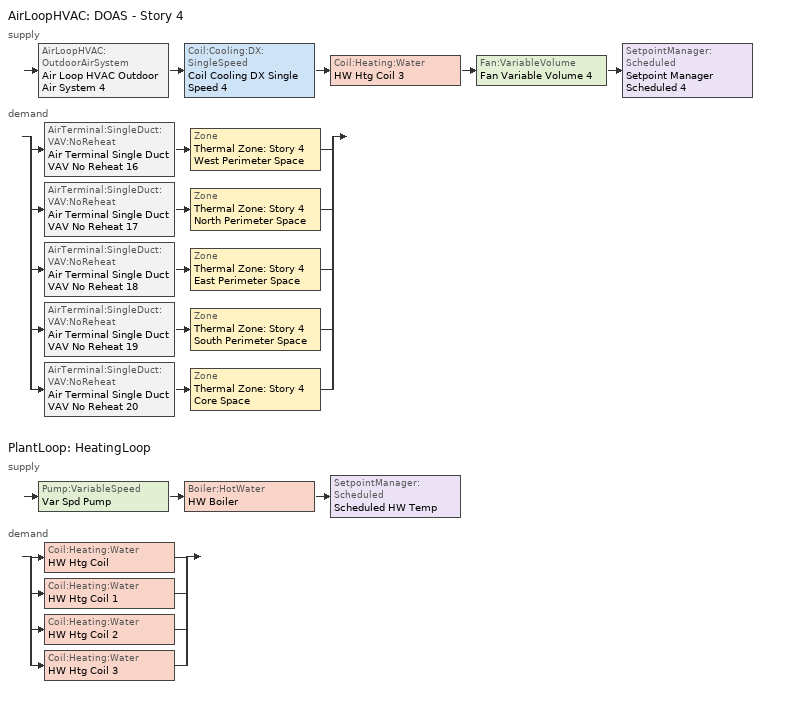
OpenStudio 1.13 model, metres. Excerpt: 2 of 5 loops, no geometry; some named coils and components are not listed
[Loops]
AirLoopHVAC 'DOAS - Story 4'
 supply: AirLoopHVAC:OutdoorAirSystem 'Air Loop HVAC Outdoor Air System 4' > Coil:Cooling:DX:SingleSpeed 'Coil Cooling DX Single Speed 4' > Coil:Heating:Water 'HW Htg Coil 3' > Fan:VariableVolume 'Fan Variable Volume 4' > SetpointManager:Scheduled 'Setpoint Manager Scheduled 4'
 demand: split
  | AirTerminal:SingleDuct:VAV:NoReheat 'Air Terminal Single Duct VAV No Reheat 16' > Zone 'Thermal Zone: Story 4 West Perimeter Space'
  | AirTerminal:SingleDuct:VAV:NoReheat 'Air Terminal Single Duct VAV No Reheat 17' > Zone 'Thermal Zone: Story 4 North Perimeter Space'
  | AirTerminal:SingleDuct:VAV:NoReheat 'Air Terminal Single Duct VAV No Reheat 18' > Zone 'Thermal Zone: Story 4 East Perimeter Space'
  | AirTerminal:SingleDuct:VAV:NoReheat 'Air Terminal Single Duct VAV No Reheat 19' > Zone 'Thermal Zone: Story 4 South Perimeter Space'
  | AirTerminal:SingleDuct:VAV:NoReheat 'Air Terminal Single Duct VAV No Reheat 20' > Zone 'Thermal Zone: Story 4 Core Space'
PlantLoop 'HeatingLoop'
 supply: Pump:VariableSpeed 'Var Spd Pump' > Boiler:HotWater 'HW Boiler' > SetpointManager:Scheduled 'Scheduled HW Temp'
 demand: split
  | Coil:Heating:Water 'HW Htg Coil'
  | Coil:Heating:Water 'HW Htg Coil 1'
  | Coil:Heating:Water 'HW Htg Coil 2'
  | Coil:Heating:Water 'HW Htg Coil 3'
[Sizing:Zone] Zone Cooling Design Supply Air Temperature Input Method=SupplyAirTemperature; Zone Cooling Design Supply Air Temperature {C}=14; Zone Cooling Design Supply Air Temperature Difference {deltaC}=11.11; Zone Heating Design Supply Air Temperature Input Method=SupplyAirTemperature; Zone Heating Design Supply Air Temperature {C}=40; Zone Heating Design Supply Air Temperature Difference {deltaC}=11.11; Zone Cooling Design Supply Air Humidity Ratio {kg-H2O/kg-air}=0.0085; Zone Heating Design Supply Air Humidity Ratio {kg-H2O/kg-air}=0.008; Cooling Design Air Flow Method=DesignDay; Heating Design Air Flow Method=DesignDay; Account for Dedicated Outdoor Air System=No; Dedicated Outdoor Air System Control Strategy=NeutralSupplyAir; Dedicated Outdoor Air Low Setpoint Temperature for Design {C}=autosize; Dedicated Outdoor Air High Setpoint Temperature for Design {C}=autosize
Thermal Zone: Story 4 West Perimeter Space; Thermal Zone: Story 4 North Perimeter Space; Thermal Zone: Story 4 South Perimeter Space; Thermal Zone: Story 4 Core Space; Thermal Zone: Story 4 East Perimeter Space
[Zone equipment]
Thermal Zone: Story 4 West Perimeter Space: Air Terminal Single Duct VAV No Reheat 16, Zone HVAC Terminal Unit Variable Refrigerant Flow 16
Thermal Zone: Story 4 North Perimeter Space: Air Terminal Single Duct VAV No Reheat 17, Zone HVAC Terminal Unit Variable Refrigerant Flow 17
Thermal Zone: Story 4 South Perimeter Space: Air Terminal Single Duct VAV No Reheat 19, Zone HVAC Terminal Unit Variable Refrigerant Flow 19
Thermal Zone: Story 4 Core Space: Air Terminal Single Duct VAV No Reheat 20, Zone HVAC Terminal Unit Variable Refrigerant Flow 20
Thermal Zone: Story 4 East Perimeter Space: Air Terminal Single Duct VAV No Reheat 18, Zone HVAC Terminal Unit Variable Refrigerant Flow 18
[AirLoopHVAC]
DOAS - Story 4: Availability Schedule=New Office Ventilation Schedule; Design Supply Air Flow Rate {m3/s}=AutoSize
[Sizing:System]
DOAS - Story 4: Type of Load to Size On=VentilationRequirement; Design Outdoor Air Flow Rate {m3/s}=Autosize; Minimum System Air Flow Ratio=0.3; Preheat Design Temperature {C}=7; Preheat Design Humidity Ratio {kg-H2O/kg-Air}=0.008; Precool Design Temperature {C}=12.8; Precool Design Humidity Ratio {kg-H2O/kg-Air}=0.008; Central Cooling Design Supply Air Temperature {C}=12.8; Central Heating Design Supply Air Temperature {C}=40; Sizing Option=NonCoincident; 100% Outdoor Air in Cooling=Yes; 100% Outdoor Air in Heating=Yes; Central Cooling Design Supply Air Humidity Ratio {kg-H2O/kg-Air}=0.0085; Central Heating Design Supply Air Humidity Ratio {kg-H2O/kg-Air}=0.008; Cooling Design Air Flow Method=DesignDay; Cooling Design Air Flow Rate {m3/s}=0; Heating Design Air Flow Method=DesignDay; Heating Design Air Flow Rate {m3/s}=0; System Outdoor Air Method=VentilationRateProcedure; Zone Maximum Outdoor Air Fraction=1; Cooling Supply Air Flow Rate Per Floor Area {m3/s-m2}=0.00996765; Cooling Fraction of Autosized Cooling Supply Air Flow Rate=1; Cooling Supply Air Flow Rate Per Unit Cooling Capacity {m3/s-W}=3.94755e-05; Heating Supply Air Flow Rate Per Floor Area {m3/s-m2}=0.00996765; Heating Fraction of Autosized Heating Supply Air Flow Rate=1; Heating Fraction of Autosized Cooling Supply Air Flow Rate=1; Heating Supply Air Flow Rate Per Unit Heating Capacity {m3/s-W}=3.15882e-05; Cooling Design Capacity Method=CoolingDesignCapacity; Cooling Design Capacity {W}=autosize; Cooling Design Capacity Per Floor Area {W/m2}=234.7; Fraction of Autosized Cooling Design Capacity=1; Heating Design Capacity Method=HeatingDesignCapacity; Heating Design Capacity {W}=autosize; Heating Design Capacity Per Floor Area {W/m2}=157; Fraction of Autosized Heating Design Capacity=1; Central Cooling Capacity Control Method=OnOff
[Fan:VariableVolume]
Fan Variable Volume 4: Availability Schedule=Always On Discrete; Fan Efficiency=0.69; Pressure Rise {Pa}=1125; Maximum Flow Rate {m3/s}=Autosize; Fan Power Minimum Flow Rate Input Method=FixedFlowRate; Fan Power Minimum Flow Fraction=0.6; Fan Power Minimum Air Flow Rate {m3/s}=0; Motor Efficiency=0.9; Motor In Airstream Fraction=1; Fan Power Coefficient 1=0.0407599; Fan Power Coefficient 2=0.088045; Fan Power Coefficient 3=-0.0729261; Fan Power Coefficient 4=0.94374; Fan Power Coefficient 5=0
[Coil:Cooling:DX:SingleSpeed]
Coil Cooling DX Single Speed 4: Availability Schedule=Always On Discrete; Rated Total Cooling Capacity {W}=autosize; Rated Sensible Heat Ratio=autosize; Rated COP {W/W}=2.93083; Rated Air Flow Rate {m3/s}=autosize; Rated Evaporator Fan Power Per Volume Flow Rate {W/(m3/s)}=773.3; Total Cooling Capacity Function of Temperature Curve=Curve Biquadratic 7; Total Cooling Capacity Function of Flow Fraction Curve=Curve Quadratic 10; Energy Input Ratio Function of Temperature Curve=Curve Biquadratic 8; Energy Input Ratio Function of Flow Fraction Curve=Curve Quadratic 11; Part Load Fraction Correlation Curve=Curve Quadratic 12; Condenser Type=AirCooled; Evaporative Condenser Effectiveness=0; Evaporative Condenser Air Flow Rate {m3/s}=Autosize; Evaporative Condenser Pump Rated Power Consumption {W}=Autosize; Crankcase Heater Capacity {W}=0; Maximum Outdoor Dry-Bulb Temperature for Crankcase Heater Operation {C}=0; Basin Heater Capacity {W/K}=0; Basin Heater Setpoint Temperature {C}=10
[Controller:OutdoorAir]
Controller Outdoor Air 4: Minimum Outdoor Air Flow Rate {m3/s}=autosize; Maximum Outdoor Air Flow Rate {m3/s}=autosize; Economizer Control Type=NoEconomizer; Economizer Control Action Type=ModulateFlow; Economizer Maximum Limit Dry-Bulb Temperature {C}=28; Economizer Maximum Limit Enthalpy {J/kg}=64000; Economizer Minimum Limit Dry-Bulb Temperature {C}=-100; Lockout Type=NoLockout; Minimum Limit Type=FixedMinimum; Minimum Fraction of Outdoor Air Schedule=Always On Discrete; Maximum Fraction of Outdoor Air Schedule=Always On Discrete; Controller Mechanical Ventilation=Controller Mechanical Ventilation 4; High Humidity Control=No; Heat Recovery Bypass Control Type=BypassWhenOAFlowGreaterThanMinimum
[Controller:MechanicalVentilation]
Controller Mechanical Ventilation 4: Availability Schedule=Always On Discrete; Demand Controlled Ventilation=Yes; System Outdoor Air Method=ZoneSum
[AirLoopHVAC:OutdoorAirSystem]
Air Loop HVAC Outdoor Air System 4: Controller=Controller Outdoor Air 4
[SetpointManager:Scheduled] Control Variable=Temperature
Name | Schedule
Setpoint Manager Scheduled 4 | DOAS Temperature Setpoint Schedule
Scheduled HW Temp | Hot Water Temperature
[AirTerminal:SingleDuct:VAV:NoReheat] Availability Schedule=Always On Discrete; Maximum Air Flow Rate {m3/s}=autosize; Zone Minimum Air Flow Input Method=Constant; Constant Minimum Air Flow Fraction=0.3; Control For Outdoor Air=No
Air Terminal Single Duct VAV No Reheat 16; Air Terminal Single Duct VAV No Reheat 17; Air Terminal Single Duct VAV No Reheat 18; Air Terminal Single Duct VAV No Reheat 19; Air Terminal Single Duct VAV No Reheat 20
[AirConditioner:VariableRefrigerantFlow]
VRF Heat Pump - Story 4: Availability Schedule=Always On Discrete; Rated Total Cooling Capacity {W}=autosize; Rated Cooling COP {W/W}=4; Minimum Outdoor Temperature in Cooling Mode {C}=-5; Maximum Outdoor Temperature in Cooling Mode {C}=43; Cooling Capacity Ratio Modifier Function of Low Temperature Curve=Air Conditioner Variable Refrigerant Flow 1 VRFCoolCapFT 3; Cooling Capacity Ratio Boundary Curve=Air Conditioner Variable Refrigerant Flow 1 VRFCoolCapFTBoundary 7; Cooling Capacity Ratio Modifier Function of High Temperature Curve=Air Conditioner Variable Refrigerant Flow 1 VRFCoolCapFTHi 7; Cooling Energy Input Ratio Modifier Function of Low Temperature Curve=Air Conditioner Variable Refrigerant Flow 1 VRFCoolEIRFT 3; Cooling Energy Input Ratio Boundary Curve=Air Conditioner Variable Refrigerant Flow 1 VRFCoolEIRFTBoundary 7; Cooling Energy Input Ratio Modifier Function of High Temperature Curve=Air Conditioner Variable Refrigerant Flow 1 VRFCoolEIRFTHi 7; Cooling Energy Input Ratio Modifier Function of Low Part-Load Ratio Curve=Air Conditioner Variable Refrigerant Flow 1 CoolingEIRLowPLR 3; Cooling Energy Input Ratio Modifier Function of High Part-Load Ratio Curve=Air Conditioner Variable Refrigerant Flow 1 CoolingEIRHiPLR 7; Cooling Combination Ratio Correction Factor Curve=Air Conditioner Variable Refrigerant Flow 1 CoolingCombRatio 3; Cooling Part-Load Fraction Correlation Curve=Air Conditioner Variable Refrigerant Flow 1 VRFCPLFFPLR 11; Rated Total Heating Capacity {W}=autosize; Rated Total Heating Capacity Sizing Ratio {W/W}=1; Rated Heating COP {W/W}=4; Minimum Outdoor Temperature in Heating Mode {C}=-20; Maximum Outdoor Temperature in Heating Mode {C}=30; Heating Capacity Ratio Modifier Function of Low Temperature Curve=Air Conditioner Variable Refrigerant Flow 1 VRFHeatCapFT 3; Heating Capacity Ratio Boundary Curve=Air Conditioner Variable Refrigerant Flow 1 VRFHeatCapFTBoundary 7; Heating Capacity Ratio Modifier Function of High Temperature Curve=Air Conditioner Variable Refrigerant Flow 1 VRFHeatCapFTHi 7; Heating Energy Input Ratio Modifier Function of Low Temperature Curve=Air Conditioner Variable Refrigerant Flow 1 VRFHeatEIRFT 3; Heating Energy Input Ratio Boundary Curve=Air Conditioner Variable Refrigerant Flow 1 VRFHeatEIRFTBoundary 7; Heating Energy Input Ratio Modifier Function of High Temperature Curve=Air Conditioner Variable Refrigerant Flow 1 VRFHeatEIRFTHi 7; Heating Performance Curve Outdoor Temperature Type=WetBulbTemperature; Heating Energy Input Ratio Modifier Function of Low Part-Load Ratio Curve=Air Conditioner Variable Refrigerant Flow 1 HeatingEIRLowPLR 3; Heating Energy Input Ratio Modifier Function of High Part-Load Ratio Curve=Air Conditioner Variable Refrigerant Flow 1 HeatingEIRHiPLR 7; Heating Combination Ratio Correction Factor Curve=Air Conditioner Variable Refrigerant Flow 1 HeatingCombRatio 3; Heating Part-Load Fraction Correlation Curve=Air Conditioner Variable Refrigerant Flow 1 VRFCPLFFPLR 11; Minimum Heat Pump Part-Load Ratio=0.25; Zone Name for Master Thermostat Location=Thermal Zone: Story 4 North Perimeter Space; Master Thermostat Priority Control Type=LoadPriority; Heat Pump Waste Heat Recovery=Yes; Equivalent Piping Length used for Piping Correction Factor in Cooling Mode {m}=30.48; Vertical Height used for Piping Correction Factor {m}=10.668; Piping Correction Factor for Length in Cooling Mode Curve=Air Conditioner Variable Refrigerant Flow 1 CoolingLengthCorrectionFactor 7; Piping Correction Factor for Height in Cooling Mode Coefficient=-0.000386; Equivalent Piping Length used for Piping Correction Factor in Heating Mode {m}=30.48; Piping Correction Factor for Height in Heating Mode Coefficient=0; Crankcase Heater Power per Compressor {W}=15; Number of Compressors=3; Ratio of Compressor Size to Total Compressor Capacity=0.33; Maximum Outdoor Dry-bulb Temperature for Crankcase Heater {C}=7; Defrost Strategy=Resistive; Defrost Control=Timed; Defrost Time Period Fraction=0.058333; Resistive Defrost Heater Capacity {W}=1e-007; Maximum Outdoor Dry-bulb Temperature for Defrost Operation {C}=7; Water Condenser Volume Flow Rate {m3/s}=autosize; Evaporative Condenser Effectiveness=0.9; Evaporative Condenser Air Flow Rate {m3/s}=autosize; Evaporative Condenser Pump Rated Power Consumption {W}=autosize; Basin Heater Capacity {W/K}=0; Basin Heater Setpoint Temperature {C}=2; Fuel Type=Electricity; Minimum Outdoor Temperature in Heat Recovery Mode {C}=0; Maximum Outdoor Temperature in Heat Recovery Mode {C}=20; Initial Heat Recovery Cooling Capacity Fraction=0.5; Heat Recovery Cooling Capacity Time Constant {hr}=0.083; Initial Heat Recovery Cooling Energy Fraction=1; Heat Recovery Cooling Energy Time Constant {hr}=0; Initial Heat Recovery Heating Capacity Fraction=0.5; Heat Recovery Heating Capacity Time Constant {hr}=0.083; Initial Heat Recovery Heating Energy Fraction=0.5; Heat Recovery Heating Energy Time Constant {hr}=0
[ZoneHVAC:TerminalUnit:VariableRefrigerantFlow] Terminal Unit Availability schedule=Always On Discrete; Supply Air Flow Rate During Cooling Operation {m3/s}=autosize; Supply Air Flow Rate When No Cooling is Needed {m3/s}=autosize; Supply Air Flow Rate During Heating Operation {m3/s}=autosize; Supply Air Flow Rate When No Heating is Needed {m3/s}=autosize; Outdoor Air Flow Rate During Cooling Operation {m3/s}=0; Outdoor Air Flow Rate During Heating Operation {m3/s}=0; Outdoor Air Flow Rate When No Cooling or Heating is Needed {m3/s}=0; Supply Air Fan Operating Mode Schedule=Always On Discrete; Zone Terminal Unit On Parasitic Electric Energy Use {W}=30; Zone Terminal Unit Off Parasitic Electric Energy Use {W}=20; Rated Total Heating Capacity Sizing Ratio {W/W}=1
Name | Supply Air Fan | Cooling Coil | Heating Coil
Zone HVAC Terminal Unit Variable Refrigerant Flow 16 | Zone HVAC Terminal Unit Variable Refrigerant Flow 16 Fan | Zone HVAC Terminal Unit Variable Refrigerant Flow 16 Cooling Coil | Zone HVAC Terminal Unit Variable Refrigerant Flow 16 Heating Coil
Zone HVAC Terminal Unit Variable Refrigerant Flow 17 | Zone HVAC Terminal Unit Variable Refrigerant Flow 17 Fan | Zone HVAC Terminal Unit Variable Refrigerant Flow 17 Cooling Coil | Zone HVAC Terminal Unit Variable Refrigerant Flow 17 Heating Coil
Zone HVAC Terminal Unit Variable Refrigerant Flow 18 | Zone HVAC Terminal Unit Variable Refrigerant Flow 18 Fan | Zone HVAC Terminal Unit Variable Refrigerant Flow 18 Cooling Coil | Zone HVAC Terminal Unit Variable Refrigerant Flow 18 Heating Coil
Zone HVAC Terminal Unit Variable Refrigerant Flow 19 | Zone HVAC Terminal Unit Variable Refrigerant Flow 19 Fan | Zone HVAC Terminal Unit Variable Refrigerant Flow 19 Cooling Coil | Zone HVAC Terminal Unit Variable Refrigerant Flow 19 Heating Coil
Zone HVAC Terminal Unit Variable Refrigerant Flow 20 | Zone HVAC Terminal Unit Variable Refrigerant Flow 20 Fan | Zone HVAC Terminal Unit Variable Refrigerant Flow 20 Cooling Coil | Zone HVAC Terminal Unit Variable Refrigerant Flow 20 Heating Coil
[Coil:Cooling:DX:VariableRefrigerantFlow] Availability Schedule=Always On Discrete; Rated Total Cooling Capacity {W}=autosize; Rated Sensible Heat Ratio=autosize; Rated Air Flow Rate {m3/s}=autosize
Name | Cooling Capacity Ratio Modifier Function of Temperature Curve | Cooling Capacity Modifier Curve Function of Flow Fraction
Zone HVAC Terminal Unit Variable Refrigerant Flow 16 Cooling Coil | VRFTUCoolCapFT 16 | VRFACCoolCapFFF 21
Zone HVAC Terminal Unit Variable Refrigerant Flow 17 Cooling Coil | VRFTUCoolCapFT 17 | VRFACCoolCapFFF 22
Zone HVAC Terminal Unit Variable Refrigerant Flow 18 Cooling Coil | VRFTUCoolCapFT 18 | VRFACCoolCapFFF 23
Zone HVAC Terminal Unit Variable Refrigerant Flow 19 Cooling Coil | VRFTUCoolCapFT 19 | VRFACCoolCapFFF 24
Zone HVAC Terminal Unit Variable Refrigerant Flow 20 Cooling Coil | VRFTUCoolCapFT 20 | VRFACCoolCapFFF 25
[Coil:Heating:DX:VariableRefrigerantFlow] Availability Schedule=Always On Discrete; Rated Total Heating Capacity {W}=autosize; Rated Air Flow Rate {m3/s}=autosize
Name | Heating Capacity Ratio Modifier Function of Temperature Curve | Heating Capacity Modifier Function of Flow Fraction Curve
Zone HVAC Terminal Unit Variable Refrigerant Flow 16 Heating Coil | Coil Heating DX Variable Refrigerant Flow 1 VRFTUHeatCAPFT 16 | Coil Heating DX Variable Refrigerant Flow 1 VRFACCoolCapFFF 21
Zone HVAC Terminal Unit Variable Refrigerant Flow 17 Heating Coil | Coil Heating DX Variable Refrigerant Flow 1 VRFTUHeatCAPFT 17 | Coil Heating DX Variable Refrigerant Flow 1 VRFACCoolCapFFF 22
Zone HVAC Terminal Unit Variable Refrigerant Flow 18 Heating Coil | Coil Heating DX Variable Refrigerant Flow 1 VRFTUHeatCAPFT 18 | Coil Heating DX Variable Refrigerant Flow 1 VRFACCoolCapFFF 23
Zone HVAC Terminal Unit Variable Refrigerant Flow 19 Heating Coil | Coil Heating DX Variable Refrigerant Flow 1 VRFTUHeatCAPFT 19 | Coil Heating DX Variable Refrigerant Flow 1 VRFACCoolCapFFF 24
Zone HVAC Terminal Unit Variable Refrigerant Flow 20 Heating Coil | Coil Heating DX Variable Refrigerant Flow 1 VRFTUHeatCAPFT 20 | Coil Heating DX Variable Refrigerant Flow 1 VRFACCoolCapFFF 25
[Fan:OnOff] Availability Schedule=Always On Discrete; Fan Efficiency=0.6; Pressure Rise {Pa}=300; Maximum Flow Rate {m3/s}=autosize; Motor Efficiency=0.8; Motor In Airstream Fraction=1
Name | Fan Power Ratio Function of Speed Ratio Curve | Fan Efficiency Ratio Function of Speed Ratio Curve
Zone HVAC Terminal Unit Variable Refrigerant Flow 16 Fan | Fan On Off Power Curve 39 | Fan On Off Efficiency Curve 26
Zone HVAC Terminal Unit Variable Refrigerant Flow 17 Fan | Fan On Off Power Curve 40 | Fan On Off Efficiency Curve 27
Zone HVAC Terminal Unit Variable Refrigerant Flow 18 Fan | Fan On Off Power Curve 41 | Fan On Off Efficiency Curve 28
Zone HVAC Terminal Unit Variable Refrigerant Flow 19 Fan | Fan On Off Power Curve 42 | Fan On Off Efficiency Curve 29
Zone HVAC Terminal Unit Variable Refrigerant Flow 20 Fan | Fan On Off Power Curve 43 | Fan On Off Efficiency Curve 30
[Coil:Heating:Water]
HW Htg Coil 3: Availability Schedule=Always On Discrete 1
[PlantLoop]
HeatingLoop: Fluid Type=Water; Plant Loop Volume {m3}=Autocalculate; Load Distribution Scheme=Optimal
[Sizing:Plant]
HeatingLoop: Loop Type=Heating; Design Loop Exit Temperature {C}=82; Loop Design Temperature Difference {deltaC}=11; Sizing Option=NonCoincident; Zone Timesteps in Averaging Window=1; Coincident Sizing Factor Mode=None
[Boiler:HotWater]
HW Boiler: Efficiency Curve Temperature Evaluation Variable=LeavingBoiler; Normalized Boiler Efficiency Curve=Boiler Efficiency; Water Outlet Upper Temperature Limit {C}=99; Boiler Flow Mode=NotModulated; Parasitic Electric Load {W}=0; Sizing Factor=1
[Controller:WaterCoil]
Controller Water Coil 4: Water Coil=HW Htg Coil 3; Action=Normal; Minimum Actuated Flow {m3/s}=0
[Schedule:Ruleset]
Name | Default Day Schedule | Summer Design Day Schedule | Winter Design Day Schedule
New Office Ventilation Schedule | New Office Ventilation Schedule Weekday | New Office Ventilation Schedule Summer Design Day | New Office Ventilation Schedule Winter Design Day
DOAS Temperature Setpoint Schedule | DOAS Temperature Setpoint Schedule All Days
Hot Water Temperature | Hot Water Temperature Default | Hot Water Temperature Summer Design Day | Hot Water Temperature Winter Design Day
[Schedule:Day]
New Office Ventilation Schedule Weekday: 7, 0, 0, 22, 0, 1, 24, 0, 0
New Office Ventilation Schedule Winter Design Day; New Office Ventilation Schedule Summer Design Day: 24, 0, 1
New Office Ventilation Schedule Saturday: 7, 0, 0, 18, 0, 1, 24, 0, 0
New Office Ventilation Schedule Sunday: 24, 0, 0
DOAS Temperature Setpoint Schedule All Days: 24, 0, 15.5556
Hot Water Temperature Default; Hot Water Temperature Summer Design Day; Hot Water Temperature Winter Design Day: 24, 0, 67
[Schedule:Rule] Schedule Ruleset=New Office Ventilation Schedule; Date Specification Type=DateRange; Start Month=1; Start Day=1; End Month=12; End Day=31
Name | Rule Order | Day Schedule | Apply Saturday | Apply Sunday
New Office Ventilation Schedule Saturday Rule | 1 | New Office Ventilation Schedule Saturday | Yes
New Office Ventilation Schedule Sunday Rule | 0 | New Office Ventilation Schedule Sunday |  | Yes
[Schedule:Constant] Value=1
Always On Discrete 1; Always On Discrete
[Curve:Biquadratic]
Name | Coefficient1 Constant | Coefficient2 x | Coefficient3 x**2 | Coefficient4 y | Coefficient5 y**2 | Coefficient6 x*y | Minimum Value of x | Maximum Value of x | Minimum Value of y | Maximum Value of y | Minimum Curve Output | Maximum Curve Output
Curve Biquadratic 7 | 0.42415 | 0.04426 | -0.00042 | 0.00333 | -8e-005 | -0.00021 | 17 | 22 | 13 | 46
Curve Biquadratic 8 | 1.23649 | -0.02431 | 0.00057 | -0.01434 | 0.00063 | -0.00038 | 17 | 22 | 13 | 46
Air Conditioner Variable Refrigerant Flow 1 VRFCoolCapFT 3 | 0.576883 | 0.017448 | 0.000583269 | -1.76324e-06 | -7.474e-09 | -1.30413e-07 | 15 | 24 | -5 | 23
Air Conditioner Variable Refrigerant Flow 1 VRFCoolCapFTHi 7 | 0.686736 | 0.0207631 | 0.0005447 | -0.0016218 | -4.259e-07 | -0.0003392 | 15 | 24 | 16 | 43
Air Conditioner Variable Refrigerant Flow 1 VRFCoolEIRFT 3 | 0.989011 | -0.0234797 | 0.000199711 | 0.00596834 | -1.0289e-07 | -0.00015686 | 15 | 24 | -5 | 23
Air Conditioner Variable Refrigerant Flow 1 VRFCoolEIRFTHi 7 | -1.43951 | 0.161985 | -0.00349118 | 0.0269443 | 0.000134616 | -0.000671494 | 15 | 23.9 | 16.8 | 43.3
Air Conditioner Variable Refrigerant Flow 1 VRFHeatCapFT 3 | 1.01209 | -0.00124676 | -0.000127185 | 0.0267564 | -4.986e-07 | -0.000263524 | 21.1 | 27.2 | -20 | 3.33
Air Conditioner Variable Refrigerant Flow 1 VRFHeatCapFTHi 7 | 2.58599 | -0.0953227 | 0.000955329 | 0 | 0 | 0 | 21.1 | 27.2 | -9.44 | 15
Air Conditioner Variable Refrigerant Flow 1 VRFHeatEIRFT 3 | 0.722429 | 0.00345666 | 0.000650703 | -0.00264354 | 0.00124648 | -0.000100916 | 21.1 | 27.2 | -20 | 3.33
Air Conditioner Variable Refrigerant Flow 1 VRFHeatEIRFTHi 7 | 1.38857 | -0.0229771 | 0.000537274 | -0.0273937 | 0.000403043 | -5.9786e-05 | 21.1 | 27.2 | 0 | 1
Air Conditioner Variable Refrigerant Flow 1 CoolingLengthCorrectionFactor 7 | 2.03882 | -0.00242606 | 3.5512e-06 | -1.68581 | 0.668703 | -4.5706e-05 | 7.62 | 182.88 | 0.8 | 1.5
VRFTUCoolCapFT 16; VRFTUCoolCapFT 17; VRFTUCoolCapFT 18; VRFTUCoolCapFT 19; VRFTUCoolCapFT 20 | 0.0585884 | 0.0587397 | -0.000210275 | 0.010937 | -0.000121955 | -0.000524662 | 15 | 23.89 | 20 | 43.33 | 0.8083 | 1.2583
Coil Heating DX Variable Refrigerant Flow 1 VRFTUHeatCAPFT 16; Coil Heating DX Variable Refrigerant Flow 1 VRFTUHeatCAPFT 17; Coil Heating DX Variable Refrigerant Flow 1 VRFTUHeatCAPFT 18; Coil Heating DX Variable Refrigerant Flow 1 VRFTUHeatCAPFT 19; Coil Heating DX Variable Refrigerant Flow 1 VRFTUHeatCAPFT 20 | 0.375444 | 0.0668191 | -0.00194171 | 0.0442618 | -0.000400958 | -0.00148198 | 21.11 | 27.22 | -15 | 18.33 | 0.6074 | 1
Boiler Efficiency | 1 | 0 | 0 | 0 | 0 | 0 | 0 | 1 | 0 | 1
[Curve:Cubic]
Name | Coefficient1 Constant | Coefficient2 x | Coefficient3 x**2 | Coefficient4 x**3 | Minimum Value of x | Maximum Value of x
Air Conditioner Variable Refrigerant Flow 1 VRFCoolCapFTBoundary 7 | 25.73 | -0.0315004 | -0.014166 | 0 | 11 | 30
Air Conditioner Variable Refrigerant Flow 1 VRFCoolEIRFTBoundary 7 | 25.7347 | -0.0315004 | -0.014166 | 0 | 15 | 24
Air Conditioner Variable Refrigerant Flow 1 CoolingEIRLowPLR 3 | 0.454123 | -0.172969 | 1.08287 | -0.361848 | 0.5 | 1
Air Conditioner Variable Refrigerant Flow 1 CoolingEIRHiPLR 7; Air Conditioner Variable Refrigerant Flow 1 HeatingEIRHiPLR 7 | 1 | 0 | 0 | 0 | 1 | 1.5
Air Conditioner Variable Refrigerant Flow 1 CoolingCombRatio 3 | 0.576593 | 0.634941 | -0.307609 | 0.0960753 | 1 | 1.5
Air Conditioner Variable Refrigerant Flow 1 VRFCPLFFPLR 11 | 0.85 | 0.15 | 0 | 0 | 1 | 1
Air Conditioner Variable Refrigerant Flow 1 VRFHeatCapFTBoundary 7; Air Conditioner Variable Refrigerant Flow 1 VRFHeatEIRFTBoundary 7 | 58.577 | -3.0255 | 0.0193 | 0 | 15 | 23.9
Air Conditioner Variable Refrigerant Flow 1 HeatingEIRLowPLR 3 | 0.392474 | 0.0760164 | 0.698324 | -0.168841 | 0.5 | 1
Air Conditioner Variable Refrigerant Flow 1 HeatingCombRatio 3 | 0.76672 | 0.26173 | -0.015911 | -0.0125388 | 1 | 1.5
Fan On Off Efficiency Curve 26; Fan On Off Efficiency Curve 27; Fan On Off Efficiency Curve 28; Fan On Off Efficiency Curve 29; Fan On Off Efficiency Curve 30 | 1 | 0 | 0 | 0 | 0 | 1
[Curve:Exponent] Coefficient1 Constant=1; Coefficient2 Constant=0; Coefficient3 Constant=0; Minimum Value of x=0; Maximum Value of x=1
Fan On Off Power Curve 39; Fan On Off Power Curve 40; Fan On Off Power Curve 41; Fan On Off Power Curve 42; Fan On Off Power Curve 43
[Curve:Quadratic]
Name | Coefficient1 Constant | Coefficient2 x | Coefficient3 x**2 | Minimum Value of x | Maximum Value of x
Curve Quadratic 10 | 0.77136 | 0.34053 | -0.11088 | 0.75918 | 1.13877
Curve Quadratic 11 | 1.2055 | -0.32953 | 0.12308 | 0.75918 | 1.13877
Curve Quadratic 12 | 0.771 | 0.229 | 0 | 0 | 1
VRFACCoolCapFFF 21; Coil Heating DX Variable Refrigerant Flow 1 VRFACCoolCapFFF 21; VRFACCoolCapFFF 22; Coil Heating DX Variable Refrigerant Flow 1 VRFACCoolCapFFF 22; VRFACCoolCapFFF 23; Coil Heating DX Variable Refrigerant Flow 1 VRFACCoolCapFFF 23; VRFACCoolCapFFF 24; Coil Heating DX Variable Refrigerant Flow 1 VRFACCoolCapFFF 24; VRFACCoolCapFFF 25; Coil Heating DX Variable Refrigerant Flow 1 VRFACCoolCapFFF 25 | 0.8 | 0.2 | 0 | 0.5 | 1.5
